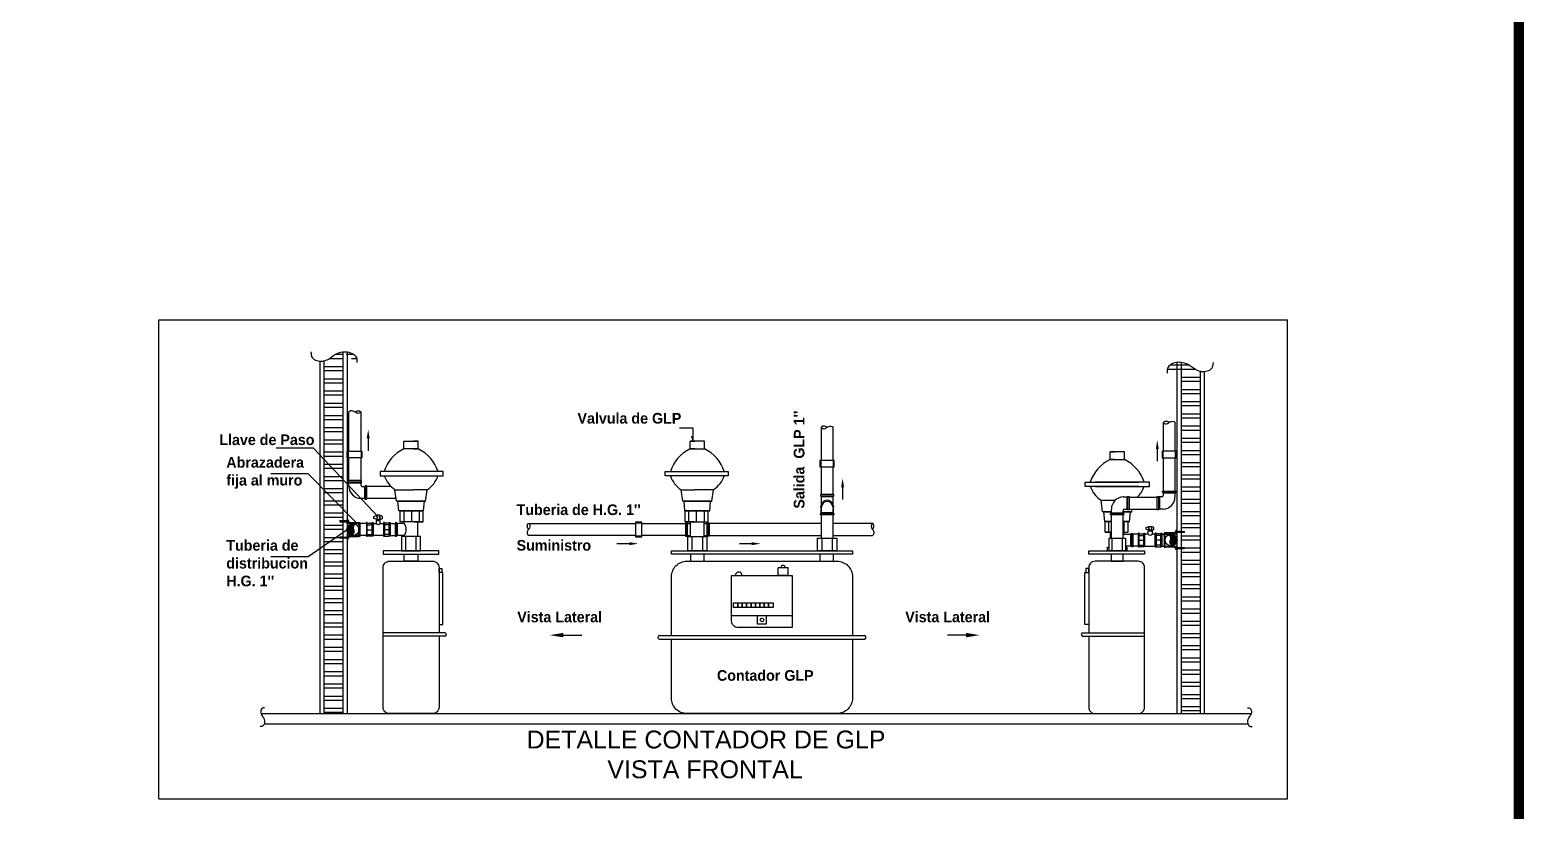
# Model space of a CAD drawing. Header units: feet. Extents: x 1019 to 2236, y -546 to 122.
# Drawn here: x 1115.69 to 1130.03, y -534.25 to -526.76 of the extents above; entities that cross this region are included whole.
import ezdxf

# ---------------------------------------------------------------- set-up
doc = ezdxf.new("R2010")
doc.units = ezdxf.units.FT
doc.header["$LTSCALE"] = 0.05
doc.header["$MEASUREMENT"] = 0
doc.linetypes.add('11-) 4TO. PISO_+69.70-9 SNMM$0$7-) 2DO. PISO_+56.90 SNMM$0$HIDDEN', pattern=[0.375, 0.25, -0.125])
for name, color, linetype in [('GLP', 30, 'Continuous'), ('MARCO', 1, 'Continuous'), ('SANITARIOS', 8, 'Continuous'), ('Titulo', 7, 'Continuous')]:
    doc.layers.add(name, color=color, linetype=linetype)
doc.styles.add('HELV', font='helv.shx')

msp = doc.modelspace()

# ---------------------------------------------------------------- hatches: boundary and pattern name
at = {"layer": 'GLP'}
h = msp.add_hatch(dxfattribs=at)
h.set_pattern_fill('ANSI32', color=8, scale=0.012285, angle=135, style=0)
h.set_pattern_definition([(180, (1090.77498, -507.20938), (-9e-18, -0.11701462), []), (180, (1090.73597, -507.17037), (-9e-18, -0.11701462), [])])
edge = h.paths.add_edge_path()
edge.add_spline(control_points=[(1118.829, -529.951), (1118.83, -529.934), (1118.831, -529.886), (1118.742, -529.836), (1118.636, -529.852), (1118.569, -529.911), (1118.527, -529.931), (1118.512, -529.934)], knot_values=[4.205249, 4.205249, 4.205249, 4.205249, 5.384458, 7.536459, 10.473167, 12.756687, 13.903731, 13.903731, 13.903731, 13.903731], degree=3, periodic=0)
edge.add_line((1118.512, -529.934), (1118.512, -533.316))
edge.add_line((1118.512, -533.316), (1118.694, -533.316))
edge.add_line((1118.694, -533.316), (1118.694, -529.847))
h = msp.add_hatch(color=0, dxfattribs=at)
h.paths.add_polyline_path([(1118.678, -531.47), (1118.674, -531.47), (1118.67, -531.474), (1118.674, -531.474)])
h.paths.add_polyline_path([(1118.681, -531.474), (1118.685, -531.474), (1118.689, -531.47), (1118.686, -531.47)])
h.paths.add_polyline_path([(1118.692, -531.474), (1118.696, -531.474), (1118.7, -531.47), (1118.697, -531.47)])
h.paths.add_polyline_path([(1118.711, -531.47), (1118.708, -531.47), (1118.703, -531.474), (1118.707, -531.474)])
h.paths.add_polyline_path([(1118.722, -531.47), (1118.719, -531.47), (1118.714, -531.474), (1118.718, -531.474)])
h.paths.add_polyline_path([(1118.733, -531.47), (1118.73, -531.47), (1118.726, -531.474), (1118.729, -531.474)])
h = msp.add_hatch(dxfattribs=at)
h.set_pattern_fill('ANSI32', color=8, scale=0.000819, style=0)
h.set_pattern_definition([(45, (1090.774978, -507.209378), (-0.0055161223, 0.0055161223), []), (45, (1090.778656, -507.209378), (-0.0055161223, 0.0055161223), [])])
h.paths.add_polyline_path([(1118.744, -531.459), (1118.734, -531.459), (1118.734, -531.492), (1118.744, -531.492), (1118.744, -531.483)])
h.paths.add_polyline_path([(1118.849, -531.483), (1118.744, -531.483), (1118.744, -531.492), (1118.849, -531.492)])
h.paths.add_polyline_path([(1118.858, -531.483), (1118.849, -531.483), (1118.849, -531.619), (1118.858, -531.619)])
h.paths.add_polyline_path([(1118.849, -531.609), (1118.744, -531.609), (1118.744, -531.619), (1118.849, -531.619)])
h.paths.add_polyline_path([(1118.744, -531.609), (1118.734, -531.609), (1118.734, -531.642), (1118.744, -531.642)])
for points in [[(1118.799, -531.551, -0.677326), (1118.824, -531.504, 0.605209), (1118.734, -531.551, 0.29), (1118.767, -531.603, 0.622286)], [(1126.631, -531.653, 0.622286), (1126.663, -531.704, 0.29), (1126.696, -531.652, 0.605209), (1126.606, -531.605, -0.677326)]]:
    msp.add_hatch(color=256, dxfattribs=at).paths.add_polyline_path(points)
h = msp.add_hatch(color=0, dxfattribs=at)
h.paths.add_polyline_path([(1118.678, -531.627), (1118.674, -531.627), (1118.67, -531.631), (1118.674, -531.631)])
h.paths.add_polyline_path([(1118.681, -531.631), (1118.685, -531.631), (1118.689, -531.627), (1118.686, -531.627)])
h.paths.add_polyline_path([(1118.692, -531.631), (1118.696, -531.631), (1118.7, -531.627), (1118.697, -531.627)])
h.paths.add_polyline_path([(1118.711, -531.627), (1118.708, -531.627), (1118.703, -531.631), (1118.707, -531.631)])
h.paths.add_polyline_path([(1118.722, -531.627), (1118.719, -531.627), (1118.714, -531.631), (1118.718, -531.631)])
h.paths.add_polyline_path([(1118.733, -531.627), (1118.73, -531.627), (1118.726, -531.631), (1118.729, -531.631)])
h = msp.add_hatch(dxfattribs=at)
h.set_pattern_fill('ANSI32', color=8, scale=0.000819, style=0)
h.set_pattern_definition([(135, (1154.655038, -507.3107364), (0.0055161223, 0.0055161223), []), (135, (1154.651361, -507.3107364), (0.0055161223, 0.0055161223), [])])
h.paths.add_polyline_path([(1126.686, -531.561), (1126.696, -531.561), (1126.696, -531.593), (1126.686, -531.593), (1126.686, -531.584)])
h.paths.add_polyline_path([(1126.581, -531.584), (1126.686, -531.584), (1126.686, -531.593), (1126.581, -531.593)])
h.paths.add_polyline_path([(1126.572, -531.584), (1126.581, -531.584), (1126.581, -531.72), (1126.572, -531.72)])
h.paths.add_polyline_path([(1126.581, -531.711), (1126.686, -531.711), (1126.686, -531.72), (1126.581, -531.72)])
h.paths.add_polyline_path([(1126.686, -531.711), (1126.696, -531.711), (1126.696, -531.744), (1126.686, -531.744)])
h = msp.add_hatch(color=0, dxfattribs=at)
h.paths.add_polyline_path([(1126.752, -531.572), (1126.756, -531.572), (1126.76, -531.576), (1126.756, -531.576)])
h.paths.add_polyline_path([(1126.749, -531.576), (1126.745, -531.576), (1126.741, -531.572), (1126.745, -531.572)])
h.paths.add_polyline_path([(1126.738, -531.576), (1126.734, -531.576), (1126.73, -531.572), (1126.733, -531.572)])
h.paths.add_polyline_path([(1126.719, -531.572), (1126.722, -531.572), (1126.727, -531.576), (1126.723, -531.576)])
h.paths.add_polyline_path([(1126.708, -531.572), (1126.711, -531.572), (1126.716, -531.576), (1126.712, -531.576)])
h.paths.add_polyline_path([(1126.697, -531.572), (1126.7, -531.572), (1126.705, -531.576), (1126.701, -531.576)])
h = msp.add_hatch(color=0, dxfattribs=at)
h.paths.add_polyline_path([(1126.752, -531.728), (1126.756, -531.728), (1126.76, -531.733), (1126.756, -531.733)])
h.paths.add_polyline_path([(1126.749, -531.733), (1126.745, -531.733), (1126.741, -531.728), (1126.745, -531.728)])
h.paths.add_polyline_path([(1126.738, -531.733), (1126.734, -531.733), (1126.73, -531.728), (1126.733, -531.728)])
h.paths.add_polyline_path([(1126.719, -531.728), (1126.722, -531.728), (1126.727, -531.733), (1126.723, -531.733)])
h.paths.add_polyline_path([(1126.708, -531.728), (1126.711, -531.728), (1126.716, -531.733), (1126.712, -531.733)])
h.paths.add_polyline_path([(1126.697, -531.728), (1126.7, -531.728), (1126.705, -531.733), (1126.701, -531.733)])

# ---------------------------------------------------------------- linework, layer by layer
at = {"color": 3}
for points in [[(1119.033, -531.429), (1118.412, -530.77), (1118.053, -530.77)], [(1118.822, -531.484), (1118.36, -531.017), (1118.002, -531.017)], [(1118.737, -531.555), (1118.36, -531.813), (1118.002, -531.813)]]:
    msp.add_lwpolyline(points, dxfattribs=at)
at = {"color": 8, "linetype": '11-) 4TO. PISO_+69.70-9 SNMM$0$7-) 2DO. PISO_+56.90 SNMM$0$HIDDEN', "ltscale": 0.01}
for points in [[(1118.734, -531.469), (1118.666, -531.465), (1118.666, -531.478), (1118.734, -531.476)], [(1118.734, -531.626), (1118.666, -531.622), (1118.666, -531.635), (1118.734, -531.632)], [(1126.696, -531.571), (1126.764, -531.567), (1126.764, -531.58), (1126.696, -531.577)], [(1126.696, -531.727), (1126.764, -531.724), (1126.764, -531.737), (1126.696, -531.734)]]:
    msp.add_lwpolyline(points, close=True, dxfattribs=at)
at = {"layer": 'GLP', "color": 251}
msp.add_line((1116.93, -529.542), (1127.756, -529.542), dxfattribs=at)
at = {"layer": 'GLP', "color": 0}
for p, q in [((1118.474, -529.937), (1118.474, -533.316)), ((1118.734, -529.848), (1118.734, -533.316)), ((1126.696, -529.949), (1126.696, -533.316)), ((1126.956, -530.039), (1126.956, -533.316)), ((1119.281, -531.476), (1119.281, -531.373)), ((1119.355, -531.476), (1119.355, -531.373)), ((1119.43, -531.476), (1119.43, -531.373)), ((1122.013, -531.476), (1122.013, -531.373)), ((1122.088, -531.476), (1122.088, -531.373)), ((1122.163, -531.476), (1122.163, -531.373)), ((1118.67, -531.475), (1118.675, -531.47)), ((1118.674, -531.475), (1118.679, -531.47)), ((1118.681, -531.475), (1118.686, -531.47)), ((1118.685, -531.475), (1118.69, -531.47)), ((1118.692, -531.475), (1118.697, -531.47)), ((1118.696, -531.475), (1118.701, -531.47)), ((1118.703, -531.475), (1118.708, -531.47)), ((1118.707, -531.475), (1118.712, -531.47)), ((1118.714, -531.475), (1118.719, -531.47)), ((1118.718, -531.475), (1118.723, -531.47)), ((1118.725, -531.475), (1118.73, -531.47)), ((1118.729, -531.475), (1118.734, -531.47)), ((1118.748, -531.469), (1118.744, -531.469)), ((1118.748, -531.472), (1118.744, -531.472)), ((1118.748, -531.475), (1118.744, -531.475)), ((1118.929, -531.506), (1118.975, -531.506)), ((1119.14, -531.506), (1119.094, -531.506)), ((1118.67, -531.632), (1118.675, -531.627)), ((1118.674, -531.632), (1118.679, -531.627)), ((1118.681, -531.632), (1118.686, -531.627)), ((1118.685, -531.632), (1118.69, -531.627)), ((1118.692, -531.632), (1118.697, -531.627)), ((1118.696, -531.632), (1118.701, -531.627)), ((1118.703, -531.632), (1118.708, -531.627)), ((1118.707, -531.632), (1118.712, -531.627)), ((1118.714, -531.632), (1118.719, -531.627)), ((1118.718, -531.632), (1118.723, -531.627)), ((1118.725, -531.632), (1118.73, -531.627)), ((1118.729, -531.632), (1118.734, -531.627)), ((1118.748, -531.626), (1118.744, -531.626)), ((1118.748, -531.629), (1118.744, -531.629)), ((1118.748, -531.632), (1118.744, -531.632)), ((1118.929, -531.553), (1118.975, -531.553)), ((1118.929, -531.6), (1118.975, -531.6)), ((1119.14, -531.553), (1119.094, -531.553)), ((1119.14, -531.6), (1119.094, -531.6)), ((1119.298, -531.754), (1119.298, -531.619)), ((1119.398, -531.754), (1119.398, -531.619)), ((1122.046, -531.754), (1122.046, -531.619)), ((1122.146, -531.754), (1122.146, -531.619)), ((1123.291, -531.754), (1123.291, -531.635)), ((1123.391, -531.754), (1123.391, -531.635)), ((1126.074, -531.754), (1126.074, -531.635)), ((1126.173, -531.754), (1126.173, -531.635)), ((1126.682, -531.571), (1126.686, -531.571)), ((1126.682, -531.574), (1126.686, -531.574)), ((1126.682, -531.577), (1126.686, -531.577)), ((1126.701, -531.576), (1126.696, -531.571)), ((1126.705, -531.576), (1126.7, -531.571)), ((1126.712, -531.576), (1126.707, -531.571)), ((1126.716, -531.576), (1126.711, -531.571)), ((1126.723, -531.576), (1126.718, -531.571)), ((1126.727, -531.576), (1126.722, -531.571)), ((1126.734, -531.576), (1126.729, -531.571)), ((1126.738, -531.576), (1126.733, -531.571)), ((1126.745, -531.576), (1126.74, -531.571)), ((1126.749, -531.576), (1126.744, -531.571)), ((1126.756, -531.576), (1126.751, -531.571)), ((1126.76, -531.576), (1126.755, -531.571)), ((1126.682, -531.728), (1126.686, -531.728)), ((1126.682, -531.731), (1126.686, -531.731)), ((1126.682, -531.734), (1126.686, -531.734)), ((1126.701, -531.733), (1126.696, -531.728)), ((1126.705, -531.733), (1126.7, -531.728)), ((1126.749, -531.733), (1126.744, -531.728)), ((1126.756, -531.733), (1126.751, -531.728)), ((1126.76, -531.733), (1126.755, -531.728)), ((1122.423, -532.376), (1123.006, -532.376)), ((1119.672, -532.541), (1119.08, -532.541)), ((1119.672, -532.573), (1119.08, -532.573)), ((1125.794, -532.541), (1126.385, -532.541)), ((1125.794, -532.573), (1126.385, -532.573))]:
    msp.add_line(p, q, dxfattribs=at)
at = {"layer": 'GLP', "color": 8}
for p, q in [((1118.512, -529.929), (1118.512, -533.316)), ((1118.694, -529.848), (1118.694, -531.47)), ((1126.603, -530.012), (1126.866, -530.012)), ((1126.633, -529.973), (1126.808, -529.973)), ((1126.736, -529.949), (1126.736, -531.571)), ((1126.918, -530.03), (1126.918, -533.316)), ((1126.736, -530.09), (1126.918, -530.09)), ((1126.736, -530.129), (1126.918, -530.129)), ((1126.736, -530.207), (1126.918, -530.207)), ((1126.736, -530.246), (1126.918, -530.246)), ((1126.736, -530.324), (1126.918, -530.324)), ((1126.736, -530.363), (1126.918, -530.363)), ((1126.736, -530.441), (1126.918, -530.441)), ((1126.736, -530.48), (1126.918, -530.48)), ((1126.736, -530.558), (1126.918, -530.558)), ((1126.736, -530.597), (1126.918, -530.597)), ((1126.736, -530.675), (1126.918, -530.675)), ((1126.736, -530.714), (1126.918, -530.714)), ((1126.736, -530.792), (1126.918, -530.792)), ((1126.736, -530.831), (1126.918, -530.831)), ((1126.736, -530.909), (1126.918, -530.909)), ((1126.736, -530.948), (1126.918, -530.948)), ((1126.736, -531.026), (1126.918, -531.026)), ((1126.736, -531.065), (1126.918, -531.065)), ((1119.155, -531.138), (1118.924, -531.138)), ((1126.736, -531.143), (1126.918, -531.143)), ((1126.736, -531.182), (1126.918, -531.182)), ((1119.205, -531.253), (1118.924, -531.253)), ((1126.736, -531.26), (1126.918, -531.26)), ((1126.736, -531.299), (1126.918, -531.299)), ((1126.736, -531.377), (1126.918, -531.377)), ((1118.694, -531.475), (1118.694, -533.316)), ((1126.041, -531.577), (1126.041, -531.474)), ((1126.191, -531.577), (1126.191, -531.474)), ((1126.736, -531.416), (1126.918, -531.416)), ((1126.736, -531.494), (1126.918, -531.494)), ((1126.058, -531.635), (1126.058, -531.577)), ((1126.188, -531.595), (1126.188, -531.577)), ((1126.188, -531.595), (1126.254, -531.595)), ((1126.254, -531.709), (1126.254, -531.595)), ((1126.323, -531.595), (1126.274, -531.595)), ((1126.332, -531.608), (1126.377, -531.608)), ((1126.332, -531.654), (1126.377, -531.654)), ((1126.542, -531.608), (1126.497, -531.608)), ((1126.542, -531.654), (1126.497, -531.654)), ((1126.551, -531.595), (1126.639, -531.595)), ((1126.736, -531.533), (1126.918, -531.533)), ((1126.736, -531.576), (1126.736, -533.316)), ((1126.736, -531.611), (1126.918, -531.611)), ((1126.736, -531.65), (1126.918, -531.65)), ((1126.203, -531.709), (1126.254, -531.709)), ((1126.323, -531.71), (1126.274, -531.71)), ((1126.332, -531.701), (1126.377, -531.701)), ((1126.542, -531.701), (1126.497, -531.701)), ((1126.551, -531.71), (1126.639, -531.71)), ((1126.736, -531.728), (1126.918, -531.728)), ((1126.736, -531.767), (1126.918, -531.767)), ((1126.736, -531.845), (1126.918, -531.845)), ((1126.736, -531.884), (1126.918, -531.884)), ((1126.736, -531.962), (1126.918, -531.962)), ((1126.736, -532.001), (1126.918, -532.001)), ((1126.736, -532.079), (1126.918, -532.079)), ((1126.736, -532.118), (1126.918, -532.118)), ((1126.736, -532.196), (1126.918, -532.196)), ((1126.736, -532.235), (1126.918, -532.235)), ((1126.736, -532.313), (1126.918, -532.313)), ((1126.736, -532.352), (1126.918, -532.352)), ((1126.736, -532.43), (1126.918, -532.43)), ((1126.736, -532.469), (1126.918, -532.469)), ((1126.736, -532.547), (1126.918, -532.547)), ((1126.736, -532.586), (1126.918, -532.586)), ((1126.736, -532.664), (1126.918, -532.664)), ((1126.736, -532.703), (1126.918, -532.703)), ((1126.736, -532.781), (1126.918, -532.781)), ((1126.736, -532.82), (1126.918, -532.82)), ((1126.736, -532.898), (1126.918, -532.898)), ((1126.736, -532.937), (1126.918, -532.937)), ((1126.736, -533.015), (1126.918, -533.015)), ((1126.736, -533.054), (1126.918, -533.054)), ((1126.736, -533.132), (1126.918, -533.132)), ((1126.736, -533.171), (1126.918, -533.171)), ((1126.736, -533.249), (1126.918, -533.249)), ((1126.736, -533.288), (1126.918, -533.288))]:
    msp.add_line(p, q, dxfattribs=at)
at = {"layer": 'GLP', "color": 3}
for p, q in [((1118.937, -530.678), (1118.937, -530.796)), ((1126.507, -530.779), (1126.507, -530.897)), ((1123.488, -531.146), (1123.488, -531.264)), ((1121.442, -531.687), (1121.324, -531.687)), ((1122.616, -531.687), (1122.498, -531.687)), ((1120.809, -532.564), (1120.986, -532.564)), ((1124.672, -532.564), (1124.495, -532.564))]:
    msp.add_line(p, q, dxfattribs=at)
at = {"layer": 'GLP'}
for p, q in [((1123.283, -531.236), (1123.398, -531.236)), ((1126.237, -531.24), (1126.507, -531.24)), ((1126.237, -531.355), (1126.507, -531.355)), ((1118.849, -531.493), (1118.791, -531.493)), ((1118.92, -531.493), (1118.858, -531.493)), ((1119.149, -531.493), (1119.197, -531.493)), ((1119.218, -531.608), (1119.218, -531.493)), ((1119.283, -531.493), (1119.218, -531.493)), ((1119.283, -531.493), (1119.283, -531.476)), ((1119.414, -531.619), (1119.414, -531.476)), ((1122.001, -531.608), (1122.001, -531.493)), ((1122.03, -531.619), (1122.03, -531.476)), ((1122.16, -531.619), (1122.16, -531.476)), ((1122.189, -531.608), (1122.189, -531.493)), ((1118.849, -531.608), (1118.791, -531.608)), ((1118.92, -531.608), (1118.858, -531.608)), ((1119.149, -531.608), (1119.197, -531.608)), ((1119.283, -531.608), (1119.218, -531.608)), ((1119.283, -531.619), (1119.283, -531.608)), ((1122.001, -531.608), (1122.03, -531.608)), ((1122.16, -531.608), (1122.189, -531.608))]:
    msp.add_line(p, q, dxfattribs=at)
at = {"layer": 'GLP', "color": 8}
for points in [[(1118.752, -530.801), (1118.752, -530.424)], [(1118.867, -530.424), (1118.867, -530.801)], [(1126.101, -530.88), (1126.054, -530.88), (1126.054, -530.805), (1126.101, -530.805)], [(1126.054, -530.88), (1126.192, -530.88), (1126.192, -530.805), (1126.054, -530.805)], [(1118.752, -531.081), (1118.752, -530.863)], [(1118.867, -530.863), (1118.867, -531.081)], [(1118.752, -531.102), (1118.745, -531.093)], [(1118.754, -531.138), (1118.752, -531.138), (1118.752, -531.102), (1118.867, -531.102), (1118.867, -531.124)], [(1118.873, -531.093), (1118.867, -531.102)], [(1118.876, -531.138), (1118.903, -531.138), (1118.903, -531.253), (1118.867, -531.253)], [(1118.903, -531.138), (1118.912, -531.132)], [(1126.33, -531.138), (1125.814, -531.138), (1125.814, -531.097), (1126.33, -531.097)], [(1125.916, -531.138), (1126.432, -531.138), (1126.432, -531.097), (1125.916, -531.097)], [(1118.903, -531.253), (1118.912, -531.259)], [(1126.065, -531.382), (1125.983, -531.382), (1125.968, -531.271), (1126.101, -531.271)], [(1126.104, -531.271), (1126.101, -531.271)], [(1126.181, -531.382), (1126.263, -531.382), (1126.267, -531.355)], [(1126.065, -531.474), (1126.004, -531.474), (1125.996, -531.382), (1126.065, -531.382)], [(1126.065, -531.577), (1126.008, -531.577), (1126.008, -531.474), (1126.065, -531.474)], [(1126.065, -531.474), (1126.008, -531.474)], [(1126.18, -531.474), (1126.242, -531.474), (1126.25, -531.382), (1126.18, -531.382)], [(1126.18, -531.577), (1126.227, -531.577), (1126.227, -531.474), (1126.18, -531.474)], [(1126.008, -531.577), (1126.065, -531.577)], [(1126.262, -531.588), (1126.254, -531.595)], [(1126.419, -531.595), (1126.386, -531.595), (1126.386, -531.71), (1126.488, -531.71), (1126.488, -531.595), (1126.458, -531.595)], [(1126.419, -531.595), (1126.419, -531.565), (1126.458, -531.565), (1126.458, -531.595)], [(1126.031, -531.754), (1126.031, -531.72), (1126.046, -531.72)], [(1126.203, -531.72), (1126.215, -531.72), (1126.215, -531.754)], [(1126.254, -531.709), (1126.262, -531.716)]]:
    msp.add_lwpolyline(points, dxfattribs=at)
at = {"layer": 'GLP'}
for points in [[(1123.283, -530.571), (1123.283, -530.888)], [(1123.398, -530.888), (1123.398, -530.571)], [(1126.564, -530.525), (1126.564, -530.801)], [(1126.679, -530.801), (1126.679, -530.525)], [(1126.564, -530.863), (1126.564, -531.183)], [(1126.679, -531.183), (1126.679, -530.863)], [(1123.283, -530.95), (1123.283, -531.216)], [(1123.398, -531.216), (1123.398, -530.95)], [(1123.283, -531.236), (1123.276, -531.227)], [(1123.283, -531.236), (1123.283, -531.326)], [(1123.404, -531.227), (1123.398, -531.236)], [(1123.398, -531.326), (1123.398, -531.236)], [(1126.217, -531.24), (1126.225, -531.233)], [(1126.527, -531.239), (1126.519, -531.233)], [(1126.557, -531.194), (1126.564, -531.203)], [(1126.676, -531.239), (1126.679, -531.239), (1126.679, -531.203), (1126.564, -531.203), (1126.564, -531.226)], [(1126.679, -531.203), (1126.685, -531.194)], [(1123.283, -531.326), (1123.276, -531.326), (1123.276, -531.338), (1123.283, -531.338)], [(1123.285, -531.338), (1123.283, -531.338), (1123.283, -531.391), (1123.398, -531.391), (1123.398, -531.352)], [(1123.396, -531.338), (1123.398, -531.338), (1123.398, -531.391), (1123.283, -531.391), (1123.283, -531.352)], [(1123.398, -531.338), (1123.404, -531.338), (1123.404, -531.326), (1123.398, -531.326)], [(1126.068, -531.355), (1126.065, -531.355), (1126.065, -531.391), (1126.18, -531.391), (1126.18, -531.368)], [(1126.19, -531.355), (1126.217, -531.355), (1126.217, -531.24), (1126.18, -531.24)], [(1126.217, -531.355), (1126.225, -531.361)], [(1126.527, -531.354), (1126.519, -531.361)], [(1126.554, -531.239), (1126.527, -531.239), (1126.527, -531.354), (1126.564, -531.354)], [(1119.209, -531.487), (1119.218, -531.493)], [(1120.475, -531.493), (1121.5, -531.493)], [(1121.562, -531.493), (1121.981, -531.493)], [(1121.993, -531.487), (1122.001, -531.493)], [(1122.198, -531.487), (1122.189, -531.493)], [(1123.283, -531.493), (1122.209, -531.493)], [(1123.283, -531.391), (1123.276, -531.399)], [(1123.283, -531.412), (1123.283, -531.635)], [(1123.404, -531.399), (1123.398, -531.391)], [(1123.398, -531.635), (1123.398, -531.412)], [(1123.776, -531.493), (1123.398, -531.493)], [(1126.065, -531.391), (1126.059, -531.4)], [(1126.065, -531.412), (1126.065, -531.635)], [(1126.187, -531.4), (1126.18, -531.391)], [(1126.18, -531.635), (1126.18, -531.412)], [(1119.218, -531.608), (1119.209, -531.615)], [(1121.5, -531.608), (1120.475, -531.608)], [(1121.981, -531.608), (1121.562, -531.608)], [(1122.001, -531.608), (1121.993, -531.615)], [(1122.189, -531.608), (1122.198, -531.615)], [(1122.209, -531.608), (1123.283, -531.608)], [(1123.398, -531.608), (1123.776, -531.608)]]:
    msp.add_lwpolyline(points, dxfattribs=at)
at = {"layer": 'GLP', "color": 0}
for points in [[(1119.417, -530.778), (1119.279, -530.778), (1119.279, -530.704), (1119.417, -530.704)], [(1119.371, -530.778), (1119.417, -530.778), (1119.417, -530.704), (1119.371, -530.704)], [(1122.072, -530.778), (1122.026, -530.778), (1122.026, -530.704), (1122.072, -530.704)], [(1122.026, -530.778), (1122.164, -530.778), (1122.164, -530.704), (1122.026, -530.704)], [(1119.371, -531.28), (1119.208, -531.28), (1119.193, -531.169), (1119.371, -531.169)], [(1119.371, -531.28), (1119.488, -531.28), (1119.504, -531.169), (1119.371, -531.169)], [(1122.072, -531.28), (1121.955, -531.28), (1121.939, -531.169), (1122.072, -531.169)], [(1122.072, -531.28), (1122.235, -531.28), (1122.25, -531.169), (1122.072, -531.169)], [(1119.371, -531.373), (1119.23, -531.373), (1119.221, -531.28), (1119.371, -531.28)], [(1119.464, -531.476), (1119.244, -531.476), (1119.244, -531.373), (1119.464, -531.373)], [(1119.371, -531.373), (1119.467, -531.373), (1119.476, -531.28), (1119.371, -531.28)], [(1119.377, -531.476), (1119.464, -531.476), (1119.464, -531.373), (1119.377, -531.373)], [(1122.072, -531.373), (1121.976, -531.373), (1121.968, -531.28), (1122.072, -531.28)], [(1122.067, -531.476), (1121.979, -531.476), (1121.979, -531.373), (1122.067, -531.373)], [(1121.979, -531.476), (1122.199, -531.476), (1122.199, -531.373), (1121.979, -531.373)], [(1122.072, -531.373), (1122.214, -531.373), (1122.222, -531.28), (1122.072, -531.28)], [(1118.674, -531.475), (1118.67, -531.475)], [(1118.675, -531.47), (1118.679, -531.47)], [(1118.685, -531.475), (1118.681, -531.475)], [(1118.686, -531.47), (1118.69, -531.47)], [(1118.696, -531.475), (1118.692, -531.475)], [(1118.697, -531.47), (1118.701, -531.47)], [(1118.707, -531.475), (1118.703, -531.475)], [(1118.708, -531.47), (1118.712, -531.47)], [(1118.718, -531.475), (1118.714, -531.475)], [(1118.719, -531.47), (1118.723, -531.47)], [(1118.729, -531.475), (1118.725, -531.475)], [(1118.73, -531.47), (1118.734, -531.47), (1118.734, -531.475)], [(1119.053, -531.493), (1119.085, -531.493), (1119.085, -531.608), (1118.984, -531.608), (1118.984, -531.493), (1119.014, -531.493)], [(1119.053, -531.493), (1119.053, -531.463), (1119.014, -531.463), (1119.014, -531.493)], [(1118.674, -531.632), (1118.67, -531.632)], [(1118.675, -531.627), (1118.679, -531.627)], [(1118.685, -531.632), (1118.681, -531.632)], [(1118.686, -531.627), (1118.69, -531.627)], [(1118.696, -531.632), (1118.692, -531.632)], [(1118.697, -531.627), (1118.701, -531.627)], [(1118.707, -531.632), (1118.703, -531.632)], [(1118.708, -531.627), (1118.712, -531.627)], [(1118.718, -531.632), (1118.714, -531.632)], [(1118.719, -531.627), (1118.723, -531.627)], [(1118.729, -531.632), (1118.725, -531.632)], [(1126.7, -531.571), (1126.696, -531.571), (1126.696, -531.576)], [(1126.701, -531.576), (1126.705, -531.576)], [(1126.711, -531.571), (1126.707, -531.571)], [(1126.712, -531.576), (1126.716, -531.576)], [(1126.722, -531.571), (1126.718, -531.571)], [(1126.723, -531.576), (1126.727, -531.576)], [(1126.733, -531.571), (1126.729, -531.571)], [(1126.734, -531.576), (1126.738, -531.576)], [(1126.744, -531.571), (1126.74, -531.571)], [(1126.745, -531.576), (1126.749, -531.576)], [(1126.755, -531.571), (1126.751, -531.571)], [(1126.756, -531.576), (1126.76, -531.576)], [(1126.701, -531.733), (1126.705, -531.733)], [(1126.745, -531.733), (1126.749, -531.733)], [(1126.755, -531.728), (1126.751, -531.728)], [(1126.756, -531.733), (1126.76, -531.733)], [(1123.698, -532.569), (1121.731, -532.569)], [(1121.731, -532.602), (1123.698, -532.602)], [(1117.909, -533.316), (1127.408, -533.316)], [(1127.378, -533.417), (1117.939, -533.417)]]:
    msp.add_lwpolyline(points, dxfattribs=at)
at = {"layer": 'GLP', "color": 8}
for points in [[(1118.873, -531.081), (1118.745, -531.081), (1118.745, -531.093), (1118.873, -531.093)], [(1118.924, -531.259), (1118.924, -531.132), (1118.912, -531.132), (1118.912, -531.259)], [(1126.402, -531.531), (1126.426, -531.521), (1126.426, -531.558), (1126.402, -531.551)], [(1126.426, -531.521), (1126.451, -531.521), (1126.451, -531.558), (1126.426, -531.558)], [(1126.475, -531.531), (1126.451, -531.521), (1126.451, -531.558), (1126.475, -531.551)], [(1126.274, -531.588), (1126.274, -531.716), (1126.262, -531.716), (1126.262, -531.588)], [(1126.332, -531.587), (1126.323, -531.587), (1126.323, -531.718), (1126.332, -531.718)], [(1126.377, -531.718), (1126.332, -531.718), (1126.332, -531.591), (1126.377, -531.591)], [(1126.377, -531.587), (1126.386, -531.587), (1126.386, -531.718), (1126.377, -531.718)], [(1126.433, -531.558), (1126.444, -531.558), (1126.444, -531.565), (1126.433, -531.565)], [(1126.497, -531.587), (1126.488, -531.587), (1126.488, -531.718), (1126.497, -531.718)], [(1126.497, -531.718), (1126.542, -531.718), (1126.542, -531.591), (1126.497, -531.591)], [(1126.542, -531.587), (1126.551, -531.587), (1126.551, -531.718), (1126.542, -531.718)], [(1119.644, -531.962), (1119.617, -531.962), (1119.617, -531.925), (1119.644, -531.925)], [(1125.821, -531.962), (1125.849, -531.962), (1125.849, -531.925), (1125.821, -531.925)], [(1119.652, -531.962), (1119.617, -531.962), (1119.617, -532.462), (1119.652, -532.462)], [(1125.813, -531.962), (1125.849, -531.962), (1125.849, -532.462), (1125.813, -532.462)]]:
    msp.add_lwpolyline(points, close=True, dxfattribs=at)
at = {"layer": 'GLP', "color": 0}
for points in [[(1119.053, -531.036), (1119.658, -531.036), (1119.658, -530.996), (1119.053, -530.996)], [(1122.39, -531.036), (1121.786, -531.036), (1121.786, -530.996), (1122.39, -530.996)], [(1118.67, -531.47), (1118.733, -531.47), (1118.733, -531.474), (1118.67, -531.474)], [(1118.734, -531.459), (1118.744, -531.459), (1118.744, -531.492), (1118.734, -531.492)], [(1118.744, -531.468), (1118.748, -531.468), (1118.748, -531.477), (1118.744, -531.477)], [(1118.744, -531.483), (1118.849, -531.483), (1118.849, -531.492), (1118.744, -531.492)], [(1118.748, -531.47), (1118.752, -531.47), (1118.752, -531.475), (1118.748, -531.475)], [(1118.858, -531.483), (1118.858, -531.619), (1118.849, -531.619), (1118.849, -531.483)], [(1118.929, -531.485), (1118.92, -531.485), (1118.92, -531.616), (1118.929, -531.616)], [(1118.975, -531.616), (1118.929, -531.616), (1118.929, -531.49), (1118.975, -531.49)], [(1118.975, -531.485), (1118.984, -531.485), (1118.984, -531.616), (1118.975, -531.616)], [(1118.991, -531.425), (1119.019, -531.414), (1119.019, -531.456), (1118.991, -531.447)], [(1119.048, -531.414), (1119.019, -531.414), (1119.019, -531.456), (1119.048, -531.456)], [(1119.04, -531.456), (1119.027, -531.456), (1119.027, -531.463), (1119.04, -531.463)], [(1119.075, -531.425), (1119.048, -531.414), (1119.048, -531.456), (1119.075, -531.447)], [(1119.094, -531.485), (1119.085, -531.485), (1119.085, -531.616), (1119.094, -531.616)], [(1119.094, -531.616), (1119.14, -531.616), (1119.14, -531.49), (1119.094, -531.49)], [(1119.14, -531.485), (1119.149, -531.485), (1119.149, -531.616), (1119.14, -531.616)], [(1118.67, -531.627), (1118.733, -531.627), (1118.733, -531.631), (1118.67, -531.631)], [(1118.734, -531.642), (1118.744, -531.642), (1118.744, -531.609), (1118.734, -531.609)], [(1118.744, -531.619), (1118.849, -531.619), (1118.849, -531.609), (1118.744, -531.609)], [(1118.744, -531.634), (1118.748, -531.634), (1118.748, -531.625), (1118.744, -531.625)], [(1118.748, -531.627), (1118.752, -531.627), (1118.752, -531.632), (1118.748, -531.632)], [(1119.44, -531.619), (1119.257, -531.619), (1119.257, -531.754), (1119.44, -531.754)], [(1122.003, -531.619), (1122.187, -531.619), (1122.187, -531.754), (1122.003, -531.754)], [(1123.249, -531.635), (1123.432, -531.635), (1123.432, -531.754), (1123.249, -531.754)], [(1126.046, -531.635), (1126.203, -531.635), (1126.203, -531.754), (1126.046, -531.754)], [(1126.572, -531.584), (1126.572, -531.72), (1126.581, -531.72), (1126.581, -531.584)], [(1126.686, -531.584), (1126.581, -531.584), (1126.581, -531.593), (1126.686, -531.593)], [(1126.682, -531.571), (1126.678, -531.571), (1126.678, -531.576), (1126.682, -531.576)], [(1126.686, -531.569), (1126.682, -531.569), (1126.682, -531.578), (1126.686, -531.578)], [(1126.696, -531.561), (1126.686, -531.561), (1126.686, -531.593), (1126.696, -531.593)], [(1126.76, -531.572), (1126.697, -531.572), (1126.697, -531.576), (1126.76, -531.576)], [(1119.615, -531.754), (1119.08, -531.754), (1119.08, -531.786), (1119.615, -531.786)], [(1121.846, -531.754), (1123.583, -531.754), (1123.583, -531.786), (1121.846, -531.786)], [(1125.85, -531.754), (1126.385, -531.754), (1126.385, -531.786), (1125.85, -531.786)], [(1126.686, -531.72), (1126.581, -531.72), (1126.581, -531.711), (1126.686, -531.711)], [(1126.682, -531.728), (1126.678, -531.728), (1126.678, -531.733), (1126.682, -531.733)], [(1126.686, -531.735), (1126.682, -531.735), (1126.682, -531.726), (1126.686, -531.726)], [(1126.696, -531.744), (1126.686, -531.744), (1126.686, -531.711), (1126.696, -531.711)], [(1126.76, -531.728), (1126.697, -531.728), (1126.697, -531.733), (1126.76, -531.733)], [(1122.871, -531.914), (1122.962, -531.914), (1122.962, -531.991), (1122.871, -531.991)], [(1122.441, -532.254), (1122.821, -532.254), (1122.821, -532.298), (1122.441, -532.298)], [(1122.441, -532.254), (1122.484, -532.254), (1122.484, -532.298), (1122.441, -532.298)], [(1122.484, -532.254), (1122.526, -532.254), (1122.526, -532.298), (1122.484, -532.298)], [(1122.526, -532.254), (1122.568, -532.254), (1122.568, -532.298), (1122.526, -532.298)], [(1122.568, -532.254), (1122.61, -532.254), (1122.61, -532.298), (1122.568, -532.298)], [(1122.61, -532.254), (1122.652, -532.254), (1122.652, -532.298), (1122.61, -532.298)], [(1122.652, -532.254), (1122.695, -532.254), (1122.695, -532.298), (1122.652, -532.298)], [(1122.673, -532.376), (1122.756, -532.376), (1122.756, -532.459), (1122.673, -532.459)]]:
    msp.add_lwpolyline(points, close=True, dxfattribs=at)
at = {"layer": 'GLP'}
for points in [[(1123.404, -531.216), (1123.276, -531.216), (1123.276, -531.227), (1123.404, -531.227)], [(1126.237, -531.233), (1126.237, -531.361), (1126.225, -531.361), (1126.225, -531.233)], [(1126.507, -531.361), (1126.507, -531.233), (1126.519, -531.233), (1126.519, -531.361)], [(1126.557, -531.183), (1126.685, -531.183), (1126.685, -531.194), (1126.557, -531.194)], [(1119.197, -531.487), (1119.197, -531.615), (1119.209, -531.615), (1119.209, -531.487)], [(1121.981, -531.487), (1121.981, -531.615), (1121.993, -531.615), (1121.993, -531.487)], [(1122.209, -531.487), (1122.209, -531.615), (1122.198, -531.615), (1122.198, -531.487)], [(1123.404, -531.411), (1123.276, -531.411), (1123.276, -531.399), (1123.404, -531.399)], [(1126.187, -531.411), (1126.059, -531.411), (1126.059, -531.4), (1126.187, -531.4)], [(1119.283, -531.786), (1119.414, -531.786), (1119.414, -531.855), (1119.283, -531.855)], [(1122.16, -531.786), (1122.03, -531.786), (1122.03, -531.855), (1122.16, -531.855)], [(1123.4, -531.786), (1123.269, -531.786), (1123.269, -531.855), (1123.4, -531.855)], [(1126.18, -531.786), (1126.066, -531.786), (1126.066, -531.855), (1126.18, -531.855)]]:
    msp.add_lwpolyline(points, close=True, dxfattribs=at)
for points in [[(1122.001, -531.493), (1122.025, -531.493, 0.089539), (1122.03, -531.492, 0.089539)], [(1122.16, -531.492, 0.095292), (1122.165, -531.493), (1122.189, -531.493)]]:
    msp.add_lwpolyline(points, format="xyb", dxfattribs=at)
at = {"layer": 'GLP', "color": 0}
for points in [[(1119.617, -532.573), (1119.617, -533.254, -0.414214), (1119.555, -533.316), (1119.142, -533.316, -0.414214), (1119.08, -533.254), (1119.08, -531.916, -0.414214), (1119.142, -531.855), (1119.555, -531.855, -0.414214), (1119.617, -531.916), (1119.617, -532.541)], [(1121.847, -532.569), (1121.847, -532.002, -0.414214), (1121.994, -531.855), (1123.435, -531.855, -0.414214), (1123.583, -532.002), (1123.583, -532.569)], [(1125.849, -532.573), (1125.849, -533.254, 0.414214), (1125.91, -533.316), (1126.324, -533.316, 0.414214), (1126.385, -533.254), (1126.385, -531.916, 0.414214), (1126.324, -531.855), (1125.91, -531.855, 0.414214), (1125.849, -531.916), (1125.849, -532.541)], [(1123.583, -532.602), (1123.583, -533.168, -0.414214), (1123.435, -533.316), (1121.994, -533.316, -0.414214), (1121.847, -533.168), (1121.847, -532.602)]]:
    msp.add_lwpolyline(points, format="xyb", dxfattribs=at)
msp.add_lwpolyline([(1122.423, -531.991), (1123.006, -531.991), (1123.006, -532.491), (1122.485, -532.491, -0.414214), (1122.423, -532.429)], format="xyb", close=True, dxfattribs=at)
at = {"layer": 'GLP', "color": 1}
for points in [[(1122.695, -532.254), (1122.737, -532.254), (1122.737, -532.298), (1122.695, -532.298)], [(1122.737, -532.254), (1122.779, -532.254), (1122.779, -532.298), (1122.737, -532.298)], [(1122.779, -532.254), (1122.821, -532.254), (1122.821, -532.298), (1122.779, -532.298)]]:
    msp.add_lwpolyline(points, close=True, dxfattribs=at)
at = {"layer": 'GLP'}
for centre in [(1118.791, -531.551), (1126.639, -531.652), (1126.639, -531.652)]:
    msp.add_circle(centre, 0.0575, dxfattribs=at)
at = {"layer": 'GLP', "color": 0}
msp.add_circle((1122.715, -532.418), 0.0174, dxfattribs=at)
for centre, radius, start, end in [((1119.435, -531.106), 0.363, 115.4335, 162.2782), ((1119.257, -531.109), 0.368, 18.0096, 64.1662), ((1122.186, -531.109), 0.368, 115.8338, 161.9904), ((1122.008, -531.106), 0.363, 17.7218, 64.5665), ((1119.326, -530.961), 0.246, 197.8168, 237.3549), ((1119.371, -530.962), 0.246, 302.6451, 342.1832), ((1122.072, -530.962), 0.246, 197.8168, 237.3549), ((1122.118, -530.961), 0.246, 302.6451, 342.1832), ((1119.033, -531.476), 0.0259, 221.0212, 318.9788), ((1122.917, -531.914), 0.0191, 0, 180), ((1122.492, -531.991), 0.0323, 0, 180), ((1119.672, -532.557), 0.0163, 270, 90), ((1121.731, -532.585), 0.0163, 90, 270), ((1123.698, -532.585), 0.0163, 270, 90), ((1125.794, -532.557), 0.0163, 90, 270)]:
    msp.add_arc(centre, radius, start, end, dxfattribs=at)
at = {"layer": 'GLP', "color": 8}
for centre, radius, start, end in [((1126.214, -531.211), 0.368, 115.8338, 161.9904), ((1126.032, -531.211), 0.368, 18.0096, 64.1662), ((1118.869, -531.137), 0.116, 180.3002, 268.6241), ((1118.882, -531.124), 0.0149, 179.5522, 248.0009), ((1126.1, -531.063), 0.246, 197.8168, 237.3549), ((1126.146, -531.063), 0.246, 314.2518, 342.1832), ((1126.263, -531.652), 0.0941, 142.3714, 151.358), ((1126.438, -531.578), 0.0259, 221.0212, 318.9788)]:
    msp.add_arc(centre, radius, start, end, dxfattribs=at)
at = {"layer": 'GLP'}
for centre, radius, start, end in [((1126.549, -531.226), 0.0149, 291.9991, 0.4478), ((1123.34, -531.326), 0.0567, 347.5869, 192.4131), ((1123.34, -531.338), 0.0553, 0.0596, 179.9404), ((1126.183, -531.355), 0.116, 91.3759, 179.6998), ((1126.195, -531.368), 0.0149, 111.9991, 180.4478), ((1126.561, -531.239), 0.116, 271.3759, 359.6998), ((1118.821, -531.533), 0.0292, 83.6707, 220.114), ((1119.209, -531.551), 0.0941, 322.3714, 37.6286), ((1118.77, -531.569), 0.0337, 264.4781, 32.0518), ((1126.609, -531.634), 0.0292, 319.886, 96.3293), ((1126.66, -531.671), 0.0337, 147.9482, 275.5219)]:
    msp.add_arc(centre, radius, start, end, dxfattribs=at)
at = {"layer": 'GLP', "color": 0}
for points in [[(1118.387, -529.848), (1118.401, -529.903), (1118.501, -529.936), (1118.555, -529.916), (1118.633, -529.865), (1118.753, -529.852), (1118.824, -529.903), (1118.829, -529.951)], [(1127.043, -529.949), (1127.029, -530.004), (1126.929, -530.038), (1126.875, -530.017), (1126.797, -529.967), (1126.677, -529.953), (1126.606, -530.004), (1126.601, -530.052)], [(1117.943, -533.261), (1117.92, -533.266), (1117.907, -533.307), (1117.915, -533.329), (1117.936, -533.361), (1117.941, -533.41), (1117.92, -533.439), (1117.901, -533.441)], [(1127.374, -533.261), (1127.397, -533.266), (1127.41, -533.307), (1127.402, -533.329), (1127.381, -533.361), (1127.376, -533.41), (1127.397, -533.439), (1127.416, -533.441)]]:
    msp.add_spline(points, degree=3, dxfattribs=at)
at = {"layer": 'GLP', "color": 8}
msp.add_spline([(1118.867, -530.424), (1118.862, -530.429), (1118.837, -530.437), (1118.814, -530.427), (1118.803, -530.419), (1118.765, -530.414), (1118.757, -530.418), (1118.752, -530.424)], degree=3, dxfattribs=at)
msp.add_open_spline([(1118.81, -530.424), (1118.812, -530.422), (1118.824, -530.413), (1118.845, -530.411), (1118.862, -530.417), (1118.866, -530.422), (1118.867, -530.424)], degree=3, knots=[0.5333653, 0.5333653, 0.5333653, 0.5333653, 0.6061257, 0.8942278, 0.9918681, 1.0369495, 1.0369495, 1.0369495, 1.0369495], dxfattribs=at)
at = {"layer": 'GLP'}
for points in [[(1126.564, -530.525), (1126.568, -530.53), (1126.593, -530.539), (1126.616, -530.528), (1126.628, -530.52), (1126.666, -530.516), (1126.673, -530.52), (1126.679, -530.525)], [(1123.283, -530.571), (1123.287, -530.576), (1123.312, -530.585), (1123.335, -530.574), (1123.347, -530.566), (1123.385, -530.562), (1123.393, -530.565), (1123.398, -530.571)], [(1120.475, -531.493), (1120.48, -531.497), (1120.488, -531.523), (1120.478, -531.546), (1120.47, -531.557), (1120.465, -531.595), (1120.469, -531.603), (1120.475, -531.608)], [(1123.776, -531.493), (1123.771, -531.497), (1123.763, -531.523), (1123.773, -531.546), (1123.781, -531.557), (1123.786, -531.595), (1123.782, -531.603), (1123.776, -531.608)]]:
    msp.add_spline(points, degree=3, dxfattribs=at)
for points in [[(1126.62, -530.525), (1126.618, -530.523), (1126.606, -530.515), (1126.586, -530.513), (1126.568, -530.519), (1126.565, -530.524), (1126.564, -530.525)], [(1123.339, -530.571), (1123.337, -530.569), (1123.325, -530.56), (1123.305, -530.558), (1123.287, -530.565), (1123.284, -530.57), (1123.283, -530.571)], [(1120.475, -531.55), (1120.473, -531.547), (1120.464, -531.536), (1120.462, -531.515), (1120.468, -531.497), (1120.473, -531.494), (1120.475, -531.493)], [(1123.776, -531.55), (1123.778, -531.547), (1123.787, -531.536), (1123.789, -531.515), (1123.783, -531.497), (1123.778, -531.494), (1123.776, -531.493)]]:
    msp.add_open_spline(points, degree=3, knots=[0.5333653, 0.5333653, 0.5333653, 0.5333653, 0.6061257, 0.8942278, 0.9918681, 1.0369495, 1.0369495, 1.0369495, 1.0369495], dxfattribs=at)
at = {"layer": 'GLP', "color": 3}
for points in [[(1118.952, -530.678), (1118.937, -530.592), (1118.923, -530.678)], [(1126.493, -530.78), (1126.507, -530.694), (1126.522, -530.78)], [(1123.474, -531.146), (1123.488, -531.06), (1123.503, -531.146)], [(1121.442, -531.672), (1121.528, -531.687), (1121.442, -531.701)], [(1122.616, -531.672), (1122.702, -531.687), (1122.616, -531.701)], [(1120.809, -532.585), (1120.68, -532.564), (1120.809, -532.542)], [(1124.672, -532.585), (1124.801, -532.564), (1124.672, -532.542)]]:
    msp.add_solid(points, dxfattribs=at)
at = {"layer": 'MARCO', "const_width": 0.1}
msp.add_lwpolyline([(1129.976, -490.558), (1054.114, -490.558), (1054.114, -545.403), (1129.976, -545.403)], close=True, dxfattribs=at)
at = {"layer": 'SANITARIOS'}
for p, q in [((1116.93, -534.133), (1116.93, -529.542)), ((1127.756, -534.133), (1127.756, -529.542)), ((1116.93, -534.133), (1127.756, -534.133))]:
    msp.add_line(p, q, dxfattribs=at)
for points in [[(1118.734, -530.801), (1118.876, -530.801), (1118.876, -530.863), (1118.734, -530.863)], [(1118.734, -530.801), (1118.738, -530.801), (1118.738, -530.863), (1118.734, -530.863)], [(1118.749, -530.801), (1118.869, -530.801), (1118.869, -530.863), (1118.749, -530.863)], [(1126.696, -530.801), (1126.554, -530.801), (1126.554, -530.863), (1126.696, -530.863)], [(1126.681, -530.801), (1126.561, -530.801), (1126.561, -530.863), (1126.681, -530.863)], [(1126.696, -530.801), (1126.692, -530.801), (1126.692, -530.863), (1126.696, -530.863)], [(1123.27, -530.95), (1123.408, -530.95), (1123.408, -530.888), (1123.27, -530.888)], [(1123.279, -530.95), (1123.4, -530.95), (1123.4, -530.888), (1123.279, -530.888)], [(1121.562, -531.62), (1121.562, -531.482), (1121.5, -531.482), (1121.5, -531.62)], [(1121.562, -531.611), (1121.562, -531.49), (1121.5, -531.49), (1121.5, -531.611)]]:
    msp.add_lwpolyline(points, close=True, dxfattribs=at)
at = {"layer": 'Titulo', "color": 3}
msp.add_lwpolyline([(1121.925, -530.576), (1122.052, -530.576), (1122.052, -530.694), (1122.041, -530.656)], dxfattribs=at)

# ---------------------------------------------------------------- texts
at = {"layer": 'Titulo', "color": 3, "char_height": 0.10235, "width": 5.65505, "attachment_point": 1, "style": 'HELV'}
for s, insert in [('{\\fBritannic Bold|b0|i0|c0|p34;Valvula de GLP}', (1120.945, -530.433)), ('{\\fBritannic Bold|b0|i0|c0|p34;Llave de Paso}', (1117.509, -530.639)), ('{\\fBritannic Bold|b0|i0|c0|p34;Abrazadera\\Pfija al muro}', (1117.576, -530.856)), ("{\\fBritannic Bold|b0|i0|c0|p34;Tuberia de H.G. 1''\\P\\PSuministro}", (1120.361, -531.31)), ("{\\fBritannic Bold|b0|i0|c0|p34;Tuberia de \\Pdistribucion\\PH.G. 1''}", (1117.576, -531.652)), ('{\\fBritannic Bold|b0|i0|c0|p34;Vista Lateral}', (1120.367, -532.338)), ('{\\fBritannic Bold|b0|i0|c0|p34;Vista Lateral}', (1124.089, -532.338)), ('{\\fBritannic Bold|b0|i0|c0|p34;Contador GLP}', (1122.283, -532.899))]:
    msp.add_mtext(s, dxfattribs=dict(at, insert=insert))
at = {"layer": 'Titulo', "color": 3, "insert": (1123.02, -531.351), "char_height": 0.10235, "width": 5.65505, "attachment_point": 1, "rotation": 90, "style": 'HELV'}
msp.add_mtext("{\\fBritannic Bold|b0|i0|c0|p34;Salida  GLP 1''}", dxfattribs=at)
at = {"layer": 'Titulo', "color": 0, "insert": (1117.433, -533.479), "char_height": 0.17126, "width": 9.46205, "attachment_point": 1, "style": 'HELV'}
msp.add_mtext('\\pi3.02384;{\\fArial|b0|i0|c0|p34;DETALLE CONTADOR DE GLP\\P\\pi3.79864;VISTA FRONTAL}', dxfattribs=at)

doc.saveas('drawing.dxf')
